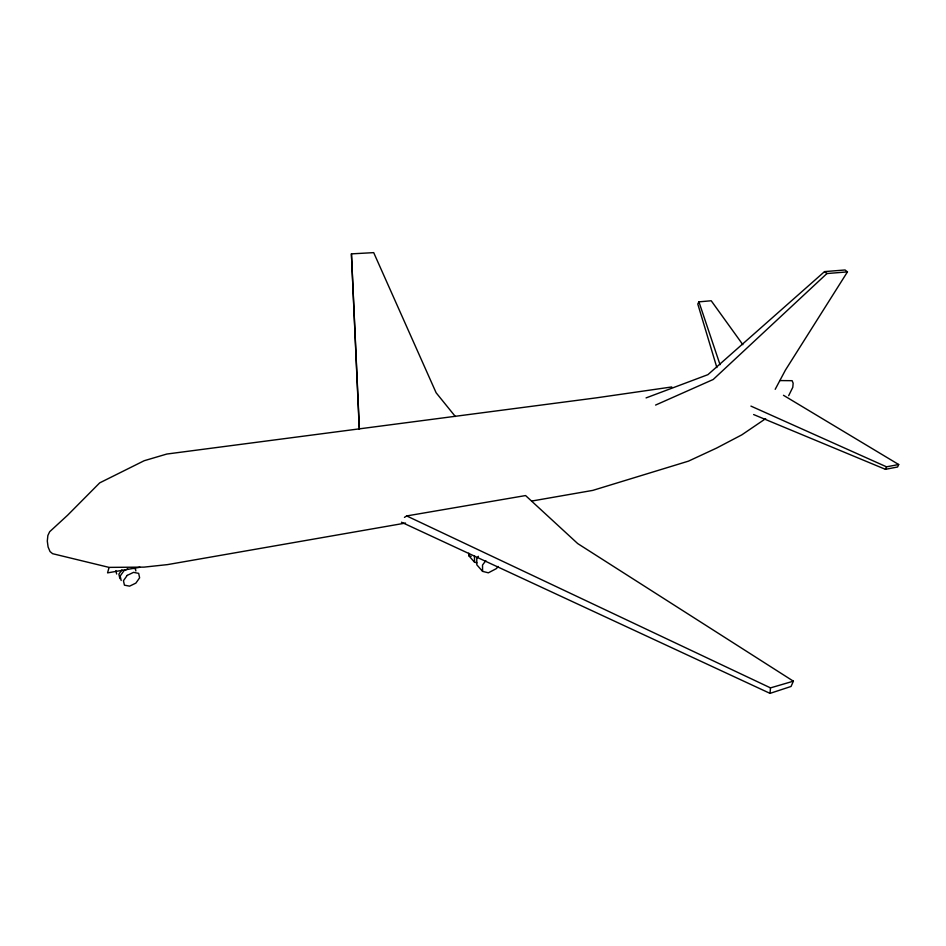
<?xml version="1.0" encoding="UTF-8"?>
<svg xmlns="http://www.w3.org/2000/svg" width="946" height="946" viewBox="0 0 946 946"><rect width="100%" height="100%" fill="white"/><g stroke="black" fill="none" stroke-linecap="round" stroke-linejoin="round"><path stroke-width="1.42" d="M770.02 693.371L770.493 687.884L793.387 681.179L791.045 686.465L770.02 693.371L401.471 522.216M108.991 567.718L107.56 572.874L139.973 567.245M885.421 469.322L886.52 466.827L898.7 464.521L897.6 466.993L885.421 469.322L753.619 414.549M775.2 389.314L785.405 370.146L847.45 271.892L845.062 269.977L824.545 271.608L707.915 374.663L646.071 397.911M742.858 344.687L711.215 300.757L698.928 301.857L697.781 304.009L716.867 367.58M788.68 395.665L792.795 387.304L793.15 383.213L792.121 380.694L779.823 380.564M121.892 569.93L118.877 574.175L119.882 578.645M478.404 556.307L476.76 558.459L476.819 564.821L482.578 571.372L488.361 572.815L496.473 568.558L498.104 566.418M485.83 560.682L482.531 565.01L482.578 571.372M847.45 271.892L826.934 273.548L713.201 379.488L655.59 405.065M765.669 418.652L741.818 434.853L716.619 448.061L688.463 461.14L592.764 490.395L531.806 501.037M404.439 517.379L406.697 515.937L525.574 495.562L577.699 543.572L793.387 681.179M127.734 568.924L123.95 570.734L120.177 576.043L121.183 580.501M405.538 523.067L167.525 564.608L144.04 567.127L109.027 567.375L52.621 553.694L50.032 551.565L48.092 546.954L47.3 541.077L47.868 535.507L49.665 531.723L67.627 515.203L99.697 482.874L144.147 460.737L166.792 454.045L596.24 397.864L671.766 386.961M359.267 429.058L351.427 253.871L373.694 252.629L436.118 392.756L455.322 416.488M131.541 567.967L135.396 568.747L135.869 570.97M468.802 553.185L468.838 555.74L474.537 562.22L476.855 562.811M468.838 555.74L471.155 556.343M750.935 406.106L886.52 466.827M406.697 515.937L770.493 687.884M783.477 395.298L898.7 464.521M824.545 271.608L826.934 273.548M698.928 301.857L720.036 364.695M115.897 570.663L116.654 574.009M351.427 253.871L359.409 429.165M474.466 555.858L474.537 562.22M127.213 575.393L123.441 580.714L124.434 585.16L129.59 586.153L135.869 583.114L139.618 577.829L138.672 573.371L133.54 572.354L127.213 575.393"/></g></svg>
